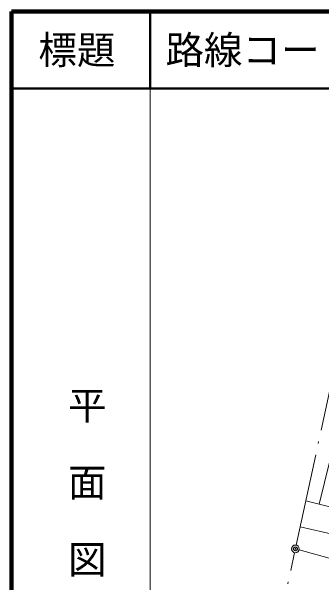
# Model space of a CAD drawing. Units: millimetres, scale not verified. Extents: x 10000 to 170000, y 5000 to 95000.
# Drawn here: x 10000 to 20067, y 76479 to 95000 of the extents above; entities that cross this region are included whole.
import ezdxf
from ezdxf.enums import TextEntityAlignment as Align

# ---------------------------------------------------------------- set-up
doc = ezdxf.new("R2010")
doc.units = ezdxf.units.MM
doc.header["$LTSCALE"] = 250
doc.header["$PDMODE"] = 32
doc.header["$PDSIZE"] = 125
doc.linetypes.add('LONG_DASHED_DOTTED', pattern=[15.25, 12, -1.5, 0.25, -1.5])
for name, color, linetype, lineweight in [('M-BGD', 7, 'Continuous', 13), ('M-BMK', 2, 'LONG_DASHED_DOTTED', 13), ('M-BMK-LINE', 2, 'LONG_DASHED_DOTTED', 13), ('M-TTL', 2, 'Continuous', 140), ('M-TTL-BAND', 7, 'Continuous', 25), ('M-TTL-LINE', 7, 'Continuous', 50), ('M-TTL-TXT', 7, 'Continuous', 50)]:
    doc.layers.add(name, color=color, linetype=linetype, lineweight=lineweight)
doc.layers.add('M-OTRS', color=6, linetype='Continuous')
doc.styles.add('@ＭＳ ゴシック', font='')
doc.styles.add('ＭＳ ゴシック', font='')
doc.styles.get('@ＭＳ ゴシック').set_extended_font_data('@MS Gothic')
doc.styles.get('ＭＳ ゴシック').set_extended_font_data('MS Gothic')

msp = doc.modelspace()

# ---------------------------------------------------------------- linework, layer by layer
at = {"layer": 'M-BGD'}
for p, q in [((19990.6, 79020.3), (20597.7, 81517.7)), ((19552.3, 79126.8), (22177.3, 78488.6)), ((19371.5, 78290.8), (20516.1, 78021.8))]:
    msp.add_line(p, q, dxfattribs=at)
at = {"layer": 'M-BMK'}
msp.add_line((19337.7, 77539.1), (23004.5, 76524.8), dxfattribs=at)
at = {"layer": 'M-BMK', "linetype": 'Continuous'}
msp.add_circle((19217.3, 77572.5), 125, dxfattribs=at)
at = {"layer": 'M-BMK-LINE'}
for p, q in [((19243.7, 77694.7), (22057.4, 90711.5)), ((15841.2, 61960.1), (19190.9, 77450.3))]:
    msp.add_line(p, q, dxfattribs=at)
at = {"layer": 'M-OTRS'}
msp.add_point((19217.3, 77572.5), dxfattribs=at)
at = {"layer": 'M-TTL'}
for p, q in [((10000, 95000), (10000, 5000)), ((170000, 95000), (10000, 95000))]:
    msp.add_line(p, q, dxfattribs=at)
at = {"layer": 'M-TTL-BAND', "lineweight": 13}
msp.add_line((14500, 92500), (14500, 5000), dxfattribs=at)
at = {"layer": 'M-TTL-LINE'}
for p, q in [((14500, 95000), (14500, 92500)), ((10000, 92500), (170000, 92500))]:
    msp.add_line(p, q, dxfattribs=at)

# ---------------------------------------------------------------- texts
at = {"layer": 'M-TTL-BAND', "style": '@ＭＳ ゴシック'}
msp.add_text('平  面  図', height=916.4, rotation=270, dxfattribs=at).set_placement((12444.3, 76618.7), align=Align.MIDDLE_RIGHT)
at = {"layer": 'M-TTL-TXT', "style": 'ＭＳ ゴシック'}
msp.add_text('標題', height=916.4, dxfattribs=at).set_placement((12125, 93750), align=Align.MIDDLE_CENTER)
msp.add_text('路線コード', height=916.4, dxfattribs=at).set_placement((15000, 93750), align=Align.MIDDLE_LEFT)

doc.saveas('drawing.dxf')
